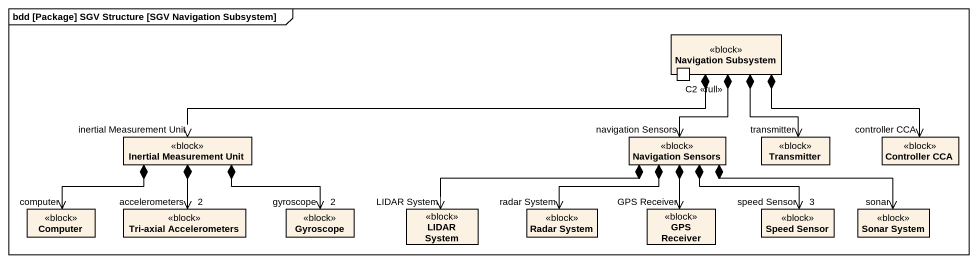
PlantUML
@startuml
mainframe bdd [Package] SGV Structure [SGV Navigation Subsystem]
allowmixing
hide circle
hide empty members
rectangle "Navigation Subsystem" as Navigation_Subsystem <<block>> {
  port "C2 <<full>>" as C2_full
}
class "Inertial Measurement Unit" as Inertial_Measurement_Unit <<block>>
class "Navigation Sensors" as Navigation_Sensors <<block>>
class Transmitter <<block>>
class "Controller CCA" as Controller_CCA <<block>>
class Computer <<block>>
class "Tri-axial Accelerometers" as Tri_axial_Accelerometers <<block>>
class Gyroscope <<block>>
class "LIDAR System" as LIDAR_System <<block>>
class "Radar System" as Radar_System <<block>>
class "GPS Receiver" as GPS_Receiver <<block>>
class "Speed Sensor" as Speed_Sensor <<block>>
class "Sonar System" as Sonar_System <<block>>
Navigation_Subsystem *-left-> "inertial Measurement Unit" Inertial_Measurement_Unit
Navigation_Subsystem *--> "navigation Sensors" Navigation_Sensors
Navigation_Subsystem *--> "transmitter" Transmitter
Navigation_Subsystem *-right-> "controller CCA" Controller_CCA
Inertial_Measurement_Unit *-left-> "computer" Computer
Inertial_Measurement_Unit *--> "accelerometers\n2" Tri_axial_Accelerometers
Inertial_Measurement_Unit *-right-> "gyroscope\n2" Gyroscope
Navigation_Sensors *-left-> "LIDAR System" LIDAR_System
Navigation_Sensors *--> "radar System" Radar_System
Navigation_Sensors *--> "GPS Receiver" GPS_Receiver
Navigation_Sensors *--> "speed Sensor\n3" Speed_Sensor
Navigation_Sensors *-right-> "sonar" Sonar_System
@enduml
